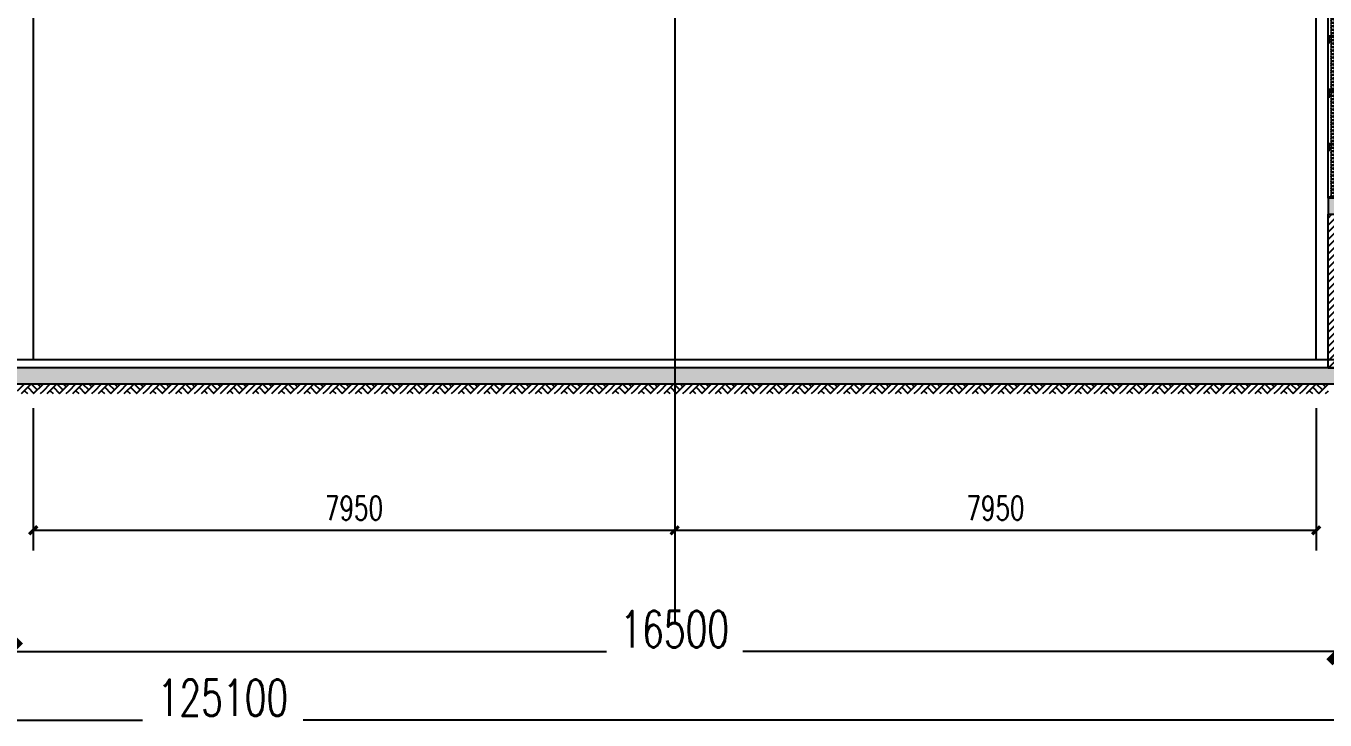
# Model space of a CAD drawing. Extents: x 220580 to 2027826, y -309201 to 71987.
# Drawn here: x 339158 to 355258, y -228491 to -219897 of the extents above; entities that cross this region are included whole.
import ezdxf

# ---------------------------------------------------------------- set-up
doc = ezdxf.new("R2010")
doc.units = 0
doc.linetypes.add('__DASH', pattern=[0.35, 0.25, -0.1])
doc.linetypes.add('DOTE', pattern=[2.42, 2, -0.2, 0.02, -0.2])
for name, color, linetype in [('20剖面图$0$PUB_HATCH', 8, 'Continuous'), ('A-AXIS-DOTE', 14, 'DOTE'), ('A-AXIS-DP', 126, 'Continuous'), ('A-HATCH-1', 252, 'Continuous'), ('A-HATCH-2', 251, 'Continuous'), ('A-LIN-V', 9, 'Continuous'), ('A-SFCE', 30, 'Continuous'), ('AS-COLN', 6, 'Continuous'), ('AS-WALL', 40, 'Continuous'), ('COLUMN', 4, 'Continuous'), ('DIM', 173, 'Continuous'), ('DIM_ELEV', 3, 'Continuous'), ('PUB_HATCH', 8, 'Continuous'), ('PUB_TEXT', 7, 'Continuous'), ('WALL-MOVE', 6, 'Continuous'), ('建-墙-填充', 8, 'Continuous'), ('建-尺寸', 3, 'Continuous'), ('建-柱-钢', 9, 'Continuous')]:
    doc.layers.add(name, color=color, linetype=linetype)
doc.styles.add('_TCH_DIM', font='SIMPLEX', dxfattribs={"bigfont": 'GBCBIG'})
doc.styles.add('A-DIM_T3', font='SIMPLEX', dxfattribs={"width": 0.705882, "bigfont": 'GBCBIG'})
doc.styles.add('DHTEXT-1', font='ROMANS.shx', dxfattribs={"width": 0.7, "bigfont": 'CHINESE.shx'})
doc.dimstyles.new('A-DIM&&100', dxfattribs={"dimtxt": 297.5, "dimasz": 100, "dimexe": 250, "dimexo": 300, "dimgap": 126.25, "dimtad": 1, "dimdec": 0, "dimzin": 0, "dimdsep": 46, "dimtxsty": 'A-DIM_T3', "dimblk": 'ARCHTICK', "dimcen": 0.09, "dimclrt": 7, "dimazin": 2, "dimtfac": 1, "dimtdec": 0, "dimtix": 1, "dimtmove": 2, "dimatfit": 3, "dimfxl": 0, "dimtolj": 1, "dimtzin": 0, "dimarcsym": 0})
doc.dimstyles.new('ZN180', dxfattribs={"dimscale": 180, "dimtxt": 2.5, "dimasz": 1.5, "dimexe": 1, "dimexo": 2, "dimgap": 0.9, "dimtad": 1, "dimdec": 0, "dimdsep": 46, "dimtxsty": 'DHTEXT-1', "dimblk": 'ARCHTICK', "dimcen": 2.5, "dimclrd": 173, "dimclre": 173, "dimclrt": 7, "dimazin": 2, "dimtfac": 1, "dimtdec": 0, "dimtix": 1, "dimtmove": 2, "dimatfit": 3, "dimfxl": 0, "dimarcsym": 0})

# ---------------------------------------------------------------- blocks, each defined once
blk = doc.blocks.new('G$C845E5159')
at = {"layer": 'COLUMN'}
for points in [[(300, 700), (300, -11000), (-300, -11000), (-300, 700), (300, 700)], [(16800, 700), (16800, -11000), (16200, -11000), (16200, 700), (16800, 700)]]:
    blk.add_lwpolyline(points, dxfattribs=at)
blk = doc.blocks.new('_ArchTick')
at = {"color": 0, "linetype": 'ByBlock', "const_width": 0.4}
blk.add_lwpolyline([(-0.5, -0.5), (0.5, 0.5)], dxfattribs=at)
blk = doc.blocks.new('*D1005')
at = {"layer": 'Defpoints', "color": 0, "transparency": 16777216}
for p in [(-1570355, 567332), (-1562405, 567332), (-1562405, 565520)]:
    blk.add_point(p, dxfattribs=at)
at = {"layer": '建-尺寸', "color": 0, "lineweight": -2, "transparency": 16777216}
for p, q in [((-1570355, 567032), (-1570355, 565270)), ((-1562405, 567032), (-1562405, 565270)), ((-1570355, 565520), (-1562405, 565520))]:
    blk.add_line(p, q, dxfattribs=at)
at = {"layer": '建-尺寸', "color": 0, "lineweight": -2, "transparency": 16777216, "xscale": 100, "yscale": 100, "zscale": 100, "rotation": 180}
blk.add_blockref('_ArchTick', (-1570355, 565520), dxfattribs=at)
at = {"layer": '建-尺寸', "color": 0, "lineweight": -2, "transparency": 16777216, "xscale": 100, "yscale": 100, "zscale": 100}
blk.add_blockref('_ArchTick', (-1562405, 565520), dxfattribs=at)
at = {"layer": '建-尺寸', "color": 7, "transparency": 16777216, "insert": (-1566380, 565795), "char_height": 297.5, "attachment_point": 5, "style": 'A-DIM_T3'}
blk.add_mtext('\\A1;7950', dxfattribs=at)
blk = doc.blocks.new('*D1004')
at = {"layer": 'Defpoints', "color": 0, "transparency": 16777216}
for p in [(1562305, 567332), (1570255, 567332), (1570255, 565520)]:
    blk.add_point(p, dxfattribs=at)
at = {"layer": '建-尺寸', "color": 0, "lineweight": -2, "transparency": 16777216}
for p, q in [((1562305, 567032), (1562305, 565270)), ((1570255, 567032), (1570255, 565270)), ((1562305, 565520), (1570255, 565520))]:
    blk.add_line(p, q, dxfattribs=at)
at = {"layer": '建-尺寸', "color": 0, "lineweight": -2, "transparency": 16777216, "xscale": 100, "yscale": 100, "zscale": 100, "rotation": 180}
blk.add_blockref('_ArchTick', (1562305, 565520), dxfattribs=at)
at = {"layer": '建-尺寸', "color": 0, "lineweight": -2, "transparency": 16777216, "xscale": 100, "yscale": 100, "zscale": 100}
blk.add_blockref('_ArchTick', (1570255, 565520), dxfattribs=at)
at = {"layer": '建-尺寸', "color": 7, "transparency": 16777216, "insert": (1566280, 565795), "char_height": 297.5, "attachment_point": 5, "style": 'A-DIM_T3'}
blk.add_mtext('\\A1;7950', dxfattribs=at)
blk = doc.blocks.new('G$CBF9D2CED')
at = {"layer": '建-墙-填充'}
h = blk.add_hatch(dxfattribs=at)
h.set_pattern_fill('金属', color=256, scale=20, style=0)
h.set_pattern_definition([(45, (0, 0), (-35.3553, 35.3553), []), (45, (23.57, 0), (-35.3553, 35.3553), [])])
h.paths.add_polyline_path([(-150, 0), (-150, -50), (-25, -50), (-25, -650), (-150, -650), (-150, -700), (150, -700), (150, -650), (25, -650), (25, -50), (150, -50), (150, 0)])
at = {"layer": '建-柱-钢'}
for p, q in [((-150, 0), (-150, -50)), ((150, 0), (-150, 0)), ((150, -50), (150, 0)), ((-150, -50), (-25, -50)), ((-25, -50), (-25, -650)), ((25, -650), (25, -50)), ((25, -50), (150, -50)), ((-25, -650), (-150, -650)), ((-150, -650), (-150, -700)), ((-150, -700), (150, -700)), ((150, -650), (25, -650)), ((150, -700), (150, -650))]:
    blk.add_line(p, q, dxfattribs=at)
blk = doc.blocks.new('CURVEPATTERNLIB$SYSLIB$岩棉板')
at = {"color": 0}
for p, q in [((0, -17), (12, -67)), ((12, -67), (24, -17))]:
    blk.add_line(p, q, dxfattribs=at)
for centre, start, end in [((12, -17), 0, 180), ((0, -67), 270, 0), ((24, -67), 180, 270)]:
    blk.add_arc(centre, 12, start, end, dxfattribs=at)
blk = doc.blocks.new('CURVEPATTERNLIB$SYSLIB$防水材料1')
at = {"layer": 'PUB_HATCH'}
h = blk.add_hatch(dxfattribs=at)
h.set_pattern_fill('ANSI31', color=256, scale=10, angle=90, style=0)
h.set_pattern_definition([(45, (-196995.837, -685381.036), (11.22532015, -11.22532015), [])])
h.paths.add_polyline_path([(35, 0), (0, 0), (0, -100), (35, -100), (35, -90), (30, -90), (30, -95), (5, -95), (5, -5), (30, -5), (30, -10), (35, -10)])
h = blk.add_hatch(dxfattribs=at)
h.set_pattern_fill('ANSI31', color=256, scale=10, angle=90, style=0)
h.set_pattern_definition([(45, (-196695.837, -685381.036), (11.22532015, -11.22532015), [])])
h.paths.add_polyline_path([(335, 0), (300, 0), (300, -100), (335, -100), (335, -90), (330, -90), (330, -95), (305, -95), (305, -5), (330, -5), (330, -10), (335, -10)])
at = {"layer": 'A-LIN-V', "extrusion": (-3.26108e-18, 2.41725e-31, -1)}
blk.add_line((600, 0), (600, -100), dxfattribs=at)
at = {"layer": 'A-LIN-V'}
for p, q in [((30, -10), (35, -10)), ((330, -10), (335, -10)), ((30, -90), (35, -90)), ((330, -90), (335, -90))]:
    blk.add_line(p, q, dxfattribs=at)
at = {"layer": 'A-LIN-V', "extrusion": (-3.26108e-18, 2.41725e-31, -1)}
for points in [[(-35, -10), (-35, 0), (0, 0), (0, -100), (-35, -100), (-35, -90)], [(-335, -10), (-335, 0), (-300, 0), (-300, -100), (-335, -100), (-335, -90)], [(-30, -10), (-30, -5), (-5, -5), (-5, -95), (-30, -95), (-30, -90)], [(-330, -10), (-330, -5), (-305, -5), (-305, -95), (-330, -95), (-330, -90)]]:
    blk.add_lwpolyline(points, dxfattribs=at)
at = {"layer": 'A-LIN-V', "xscale": 0.8142221102150538, "yscale": 0.8108108108108109, "zscale": 0.8142221102150538}
for p in [(0, -20.1), (19.5, -20.1), (39.1, -20.1), (58.6, -20.1), (78.2, -20.1), (97.7, -20.1), (117.2, -20.1), (136.8, -20.1), (156.3, -20.1), (175.9, -20.1), (195.4, -20.1), (215, -20.1), (234.5, -20.1), (254, -20.1), (273.6, -20.1), (293.1, -20.1), (312.7, -20.1), (332.2, -20.1), (351.7, -20.1), (371.3, -20.1), (390.8, -20.1), (410.4, -20.1), (429.9, -20.1), (449.5, -20.1), (469, -20.1), (488.5, -20.1), (508.1, -20.1), (527.6, -20.1), (547.2, -20.1), (566.7, -20.1), (586.2, -20.1)]:
    blk.add_blockref('CURVEPATTERNLIB$SYSLIB$岩棉板', p, dxfattribs=at)
blk = doc.blocks.new('_FZH')
blk.add_lwpolyline([(-0.5, -0.5), (0.5, -0.5), (0.5, 0.5), (-0.5, 0.5)], close=True)
at = {"layer": 'PUB_HATCH'}
blk.add_solid([(-0.5, -0.5), (0.5, -0.5), (-0.5, 0.5), (0.5, 0.5)], dxfattribs=at)
blk = doc.blocks.new('53456465')
at = {"layer": 'PUB_HATCH'}
h = blk.add_hatch(dxfattribs=at)
h.set_pattern_fill('石膏板', color=256, scale=30, style=0)
h.set_pattern_definition([(45, (25.49, 21.51), (-75.000002, 75.000002), [24, -82.06602]), (135, (192.46, 21.51), (-75.000002, -75.000002), [24, -82.06602])])
h.paths.add_polyline_path([(-1752510, 570477), (-1752410, 570477), (-1752410, 580177), (-1752510, 580177)])
h = blk.add_hatch(dxfattribs=at)
h.set_pattern_fill('普通砖', color=256, scale=25, style=0)
h.set_pattern_definition([(45, (0, 44.88), (-44.1941915, 44.1941915), [])])
h.paths.add_polyline_path([(-1752410, 570277), (-1752710, 570277), (-1752710, 568377), (-1752410, 568377)])
at = {"layer": 'A-AXIS-DOTE'}
blk.add_line((-1751807, 574477), (-1753125, 574477), dxfattribs=at)
at = {"layer": 'A-LIN-V'}
for p, q in [((-1752710, 575177), (-1752710, 580127)), ((-1752510, 570477), (-1752510, 580127)), ((-1752710, 570477), (-1752710, 574477))]:
    blk.add_line(p, q, dxfattribs=at)
at = {"layer": 'AS-WALL'}
for p, q in [((-1752710, 568377), (-1752710, 570277)), ((-1752410, 568377), (-1752410, 570277)), ((-1752710, 568377), (-1752410, 568377))]:
    blk.add_line(p, q, dxfattribs=at)
at = {"layer": 'DIM_ELEV'}
for p, q in [((-1752620, 574477), (-1751319, 574477)), ((-1751619, 574477), (-1751919, 574177)), ((-1751619, 574477), (-1751319, 574177)), ((-1751919, 574177), (-1750131, 574177))]:
    blk.add_line(p, q, dxfattribs=at)
at = {"layer": 'WALL-MOVE'}
for p, q in [((-1752510, 570477), (-1752510, 580177)), ((-1752510, 580177), (-1752410, 580177)), ((-1752410, 570477), (-1752410, 580177))]:
    blk.add_line(p, q, dxfattribs=at)
at = {"layer": 'A-HATCH-2', "yscale": 1.999999999990687, "zscale": 1.999999999990687, "rotation": 270}
for p, xscale in [((-1752510, 579477), 2.366090619499358), ((-1752510, 578043), 2.366090619499358), ((-1752510, 576610), 2.366090619499358), ((-1752510, 574477), 2.200890239145068), ((-1752510, 573143), 2.200890239145068), ((-1752510, 571810), 2.200890239145068)]:
    blk.add_blockref('CURVEPATTERNLIB$SYSLIB$防水材料1', p, dxfattribs=dict(at, xscale=xscale))
at = {"layer": 'A-LIN-V'}
blk.add_blockref('G$CBF9D2CED', (-1752660, 575177), dxfattribs=at)
at = {"layer": 'AS-COLN', "xscale": 300, "yscale": 200, "zscale": 200}
blk.add_blockref('_FZH', (-1752560, 570377), dxfattribs=at)
at = {"layer": 'PUB_TEXT', "style": '_TCH_DIM', "width": 0.705882}
for s, height, p in [('6.000', 297.5, (-1751979, 573722)), ('(', 298, (-1751009, 573722)), (')', 298, (-1749394, 573722))]:
    blk.add_text(s, height=height, dxfattribs=at).set_placement(p)
at = {"layer": 'PUB_TEXT', "style": '_TCH_DIM'}
blk.add_text('层间梁底标高', height=337.6, dxfattribs=at).set_placement((-1750869, 573722))
blk = doc.blocks.new('$LinePat$素土夯实')
at = {"color": 0}
for p, q in [((0, -210), (210, 0)), ((120, -300), (420, 0)), ((420, 0), (608, -188)), ((495, -300), (795, 0)), ((615, 0), (705, -90)), ((210, -210), (300, -300)), ((315, -105), (502, -293)), ((705, -300), (795, -210))]:
    blk.add_line(p, q, dxfattribs=at)
blk = doc.blocks.new('*D1082')
at = {"layer": 'Defpoints', "color": 0, "ltscale": 1800, "transparency": 16777216}
for p in [(0, -2682), (125100, -2682), (125100, -4462)]:
    blk.add_point(p, dxfattribs=at)
at = {"layer": 'DIM', "color": 173, "linetype": 'ByBlock', "lineweight": -2, "ltscale": 1800, "transparency": 16777216}
for p, q in [((0, -3042), (0, -4642)), ((125100, -3042), (125100, -4642)), ((0, -4462), (61655, -4462)), ((125100, -4462), (63644, -4462))]:
    blk.add_line(p, q, dxfattribs=at)
at = {"layer": 'DIM', "color": 173, "lineweight": -2, "ltscale": 1800, "transparency": 16777216, "xscale": 270, "yscale": 270, "zscale": 270, "rotation": 180}
blk.add_blockref('_ArchTick', (0, -4462), dxfattribs=at)
at = {"layer": 'DIM', "color": 173, "lineweight": -2, "ltscale": 1800, "transparency": 16777216, "xscale": 270, "yscale": 270, "zscale": 270}
blk.add_blockref('_ArchTick', (125100, -4462), dxfattribs=at)
at = {"layer": 'DIM', "color": 7, "ltscale": 1800, "transparency": 16777216, "insert": (62650, -4187), "char_height": 450, "attachment_point": 5, "style": 'DHTEXT-1'}
blk.add_mtext('125100', dxfattribs=at)
blk = doc.blocks.new('*D1091')
at = {"layer": 'Defpoints', "color": 0, "ltscale": 1800, "transparency": 16777216}
for p in [(60000, -2682), (76500, -2682), (76500, -3612)]:
    blk.add_point(p, dxfattribs=at)
at = {"layer": 'DIM', "color": 173, "linetype": 'ByBlock', "lineweight": -2, "ltscale": 1800, "transparency": 16777216}
for p, q in [((60000, -3042), (60000, -3792)), ((76500, -3042), (76500, -3792)), ((60000, -3612), (67406, -3612)), ((76500, -3612), (69094, -3612))]:
    blk.add_line(p, q, dxfattribs=at)
at = {"layer": 'DIM', "color": 173, "lineweight": -2, "ltscale": 1800, "transparency": 16777216, "xscale": 270, "yscale": 270, "zscale": 270, "rotation": 180}
blk.add_blockref('_ArchTick', (60000, -3612), dxfattribs=at)
at = {"layer": 'DIM', "color": 173, "lineweight": -2, "ltscale": 1800, "transparency": 16777216, "xscale": 270, "yscale": 270, "zscale": 270}
blk.add_blockref('_ArchTick', (76500, -3612), dxfattribs=at)
at = {"layer": 'DIM', "color": 7, "ltscale": 1800, "transparency": 16777216, "insert": (68250, -3337), "char_height": 450, "attachment_point": 5, "style": 'DHTEXT-1'}
blk.add_mtext('16500', dxfattribs=at)
blk = doc.blocks.new('b234swerwr')
at = {"layer": 'A-AXIS-DOTE', "color": 4}
blk.add_line((-1570355.4, 578015), (-1570355.4, 564377.5), dxfattribs=at)
at = {"layer": '建-尺寸', "color": 4}
dim = blk.add_aligned_dim(p1=(-1570355.4, 567332.5), p2=(-1562405.4, 567332.5), distance=-1812.5, dimstyle='A-DIM&&100', dxfattribs=at)
dim.commit()
dim.dimension.update_dxf_attribs({"geometry": '*D1005', "text_midpoint": (-1566380.4, 565795)})
blk = doc.blocks.new('b234swerwr-M')
at = {"layer": 'A-AXIS-DOTE', "color": 4}
blk.add_line((1570255.4, 578015), (1570255.4, 564377.5), dxfattribs=at)
at = {"layer": '建-尺寸', "color": 4}
dim = blk.add_aligned_dim(p1=(1562305.4, 567332.5), p2=(1570255.4, 567332.5), distance=-1812.5, dimstyle='A-DIM&&100', dxfattribs=at)
dim.commit()
dim.dimension.update_dxf_attribs({"geometry": '*D1004', "text_midpoint": (1566280.4, 565795)})
blk = doc.blocks.new('20250821141233')
at = {"layer": 'A-AXIS-DOTE', "linetype": '__DASH', "ltscale": 2}
blk.add_line((131047.7, 0), (-5335.3, 0), dxfattribs=at)
at = {"layer": 'DIM', "ltscale": 1800}
for base, p1, p2, picture, middle in [((125100, -4461.8), (0, -2682.5), (125100, -2682.5), '*D1082', (62650, -4186.8)), ((76500, -3611.8), (60000, -2682.5), (76500, -2682.5), '*D1091', (68250, -3336.8))]:
    dim = blk.add_linear_dim(base=base, p1=p1, p2=p2, angle=0, dimstyle='ZN180', dxfattribs=at)
    dim.commit()
    dim.dimension.update_dxf_attribs({"geometry": picture, "text_midpoint": middle, "dimtype": 129})

msp = doc.modelspace()

# ---------------------------------------------------------------- hatches: boundary and pattern name
at = {"layer": '20剖面图$0$PUB_HATCH'}
h = msp.add_hatch(dxfattribs=at)
h.set_pattern_fill('钢筋混凝土', color=256, scale=30, style=0)
h.set_pattern_definition([(45, (0, 0), (-53.033009, 53.033009), []), (50, (0, 0), (215.178055, -18.82564), [22.5, -247.5]), (355, (0, 0), (-41.6254, 225.65764), [18, -198]), (100.4514, (17.93, -1.57), (173.55281, 206.83186), [19.12206, -210.34263]), (46.1842, (0, 60), (320.17231, -49.6557), [33.75, -371.25]), (96.6356, (26.68, 55.86), (280.39881, 292.23536), [28.68309, -315.5139]), (351.1842, (0, 60), (280.39858, 292.23558), [27, -297]), (21, (30, 45), (179.072116, -120.78567), [22.5, -247.5]), (326, (30, 45), (72.9946, 217.54501), [18, -198]), (71.4514, (44.92, 34.93), (252.06679, 96.75915), [19.12206, -210.34263]), (37.5, (0, 0), (3.647957, 99.868156), [0, -195.6, 0, -201, 0, -198.75]), (7.5, (0, 0), (78.92086, 118.323514), [0, -114.6, 0, -191.1, 0, -75.75]), (327.5, (-66.9, 0), (160.146731, -6.766462), [0, -75, 0, -234, 0, -310.5]), (317.5, (-96.9, 0), (174.95585, 30.031495), [0, -97.5, 0, -155.4, 0, -220.5])])
h.paths.add_polyline_path([(388448.2, -224329), (388448.2, -224129), (278848.2, -224129), (278848.2, -224329)])
h.paths.add_polyline_path([(389048.2, -224329), (389048.2, -224129), (388948.2, -224129), (388948.2, -224329)])

# ---------------------------------------------------------------- linework, layer by layer
at = {"layer": 'A-SFCE'}
msp.add_line((355148.2, -224029), (306271.7, -224029), dxfattribs=at)
at = {"layer": 'AS-COLN'}
for points in [[(388748.2, -224129), (278848.2, -224129)], [(279099.2, -224329), (388748.2, -224329)]]:
    msp.add_lwpolyline(points, dxfattribs=at)

# ---------------------------------------------------------------- block references
at = {"layer": 'A-AXIS-DP', "ltscale": 2800}
msp.add_blockref('20250821141233', (278948.2, -224029), dxfattribs=at)
at = {"layer": 'A-HATCH-1', "xscale": 0.4006927353938229, "yscale": 0.4, "zscale": 0.4}
for p in [(339054.3, -224329), (339372.8, -224329), (339691.4, -224329), (340009.9, -224329), (340328.5, -224329), (340647, -224329), (340965.6, -224329), (341284.1, -224329), (341602.7, -224329), (341921.2, -224329), (342239.8, -224329), (342558.3, -224329), (342876.9, -224329), (343195.4, -224329), (343514, -224329), (343832.5, -224329), (344151.1, -224329), (344469.6, -224329), (344788.2, -224329), (345106.7, -224329), (345425.3, -224329), (345743.8, -224329), (346062.4, -224329), (346380.9, -224329), (346699.5, -224329), (347018, -224329), (347336.6, -224329), (347655.1, -224329), (347973.7, -224329), (348292.2, -224329), (348610.8, -224329), (348929.3, -224329), (349247.9, -224329), (349566.5, -224329), (349885, -224329), (350203.6, -224329), (350522.1, -224329), (350840.7, -224329), (351159.2, -224329), (351477.8, -224329), (351796.3, -224329), (352114.9, -224329), (352433.4, -224329), (352752, -224329), (353070.5, -224329), (353389.1, -224329), (353707.6, -224329), (354026.2, -224329), (354344.7, -224329), (354663.3, -224329), (354981.8, -224329)]:
    msp.add_blockref('$LinePat$素土夯实', p, dxfattribs=at)
at = {"layer": 'A-LIN-V'}
for name, p in [('G$C845E5159', (322448.2, -213029)), ('G$C845E5159', (338948.2, -213029)), ('G$C845E5159', (355448.2, -213029)), ('53456465', (2108008.6, -792505.6)), ('b234swerwr-M', (-1223057.2, -791661.5)), ('b234swerwr', (1917553.6, -791661.5))]:
    msp.add_blockref(name, p, dxfattribs=at)

doc.saveas('drawing.dxf')
